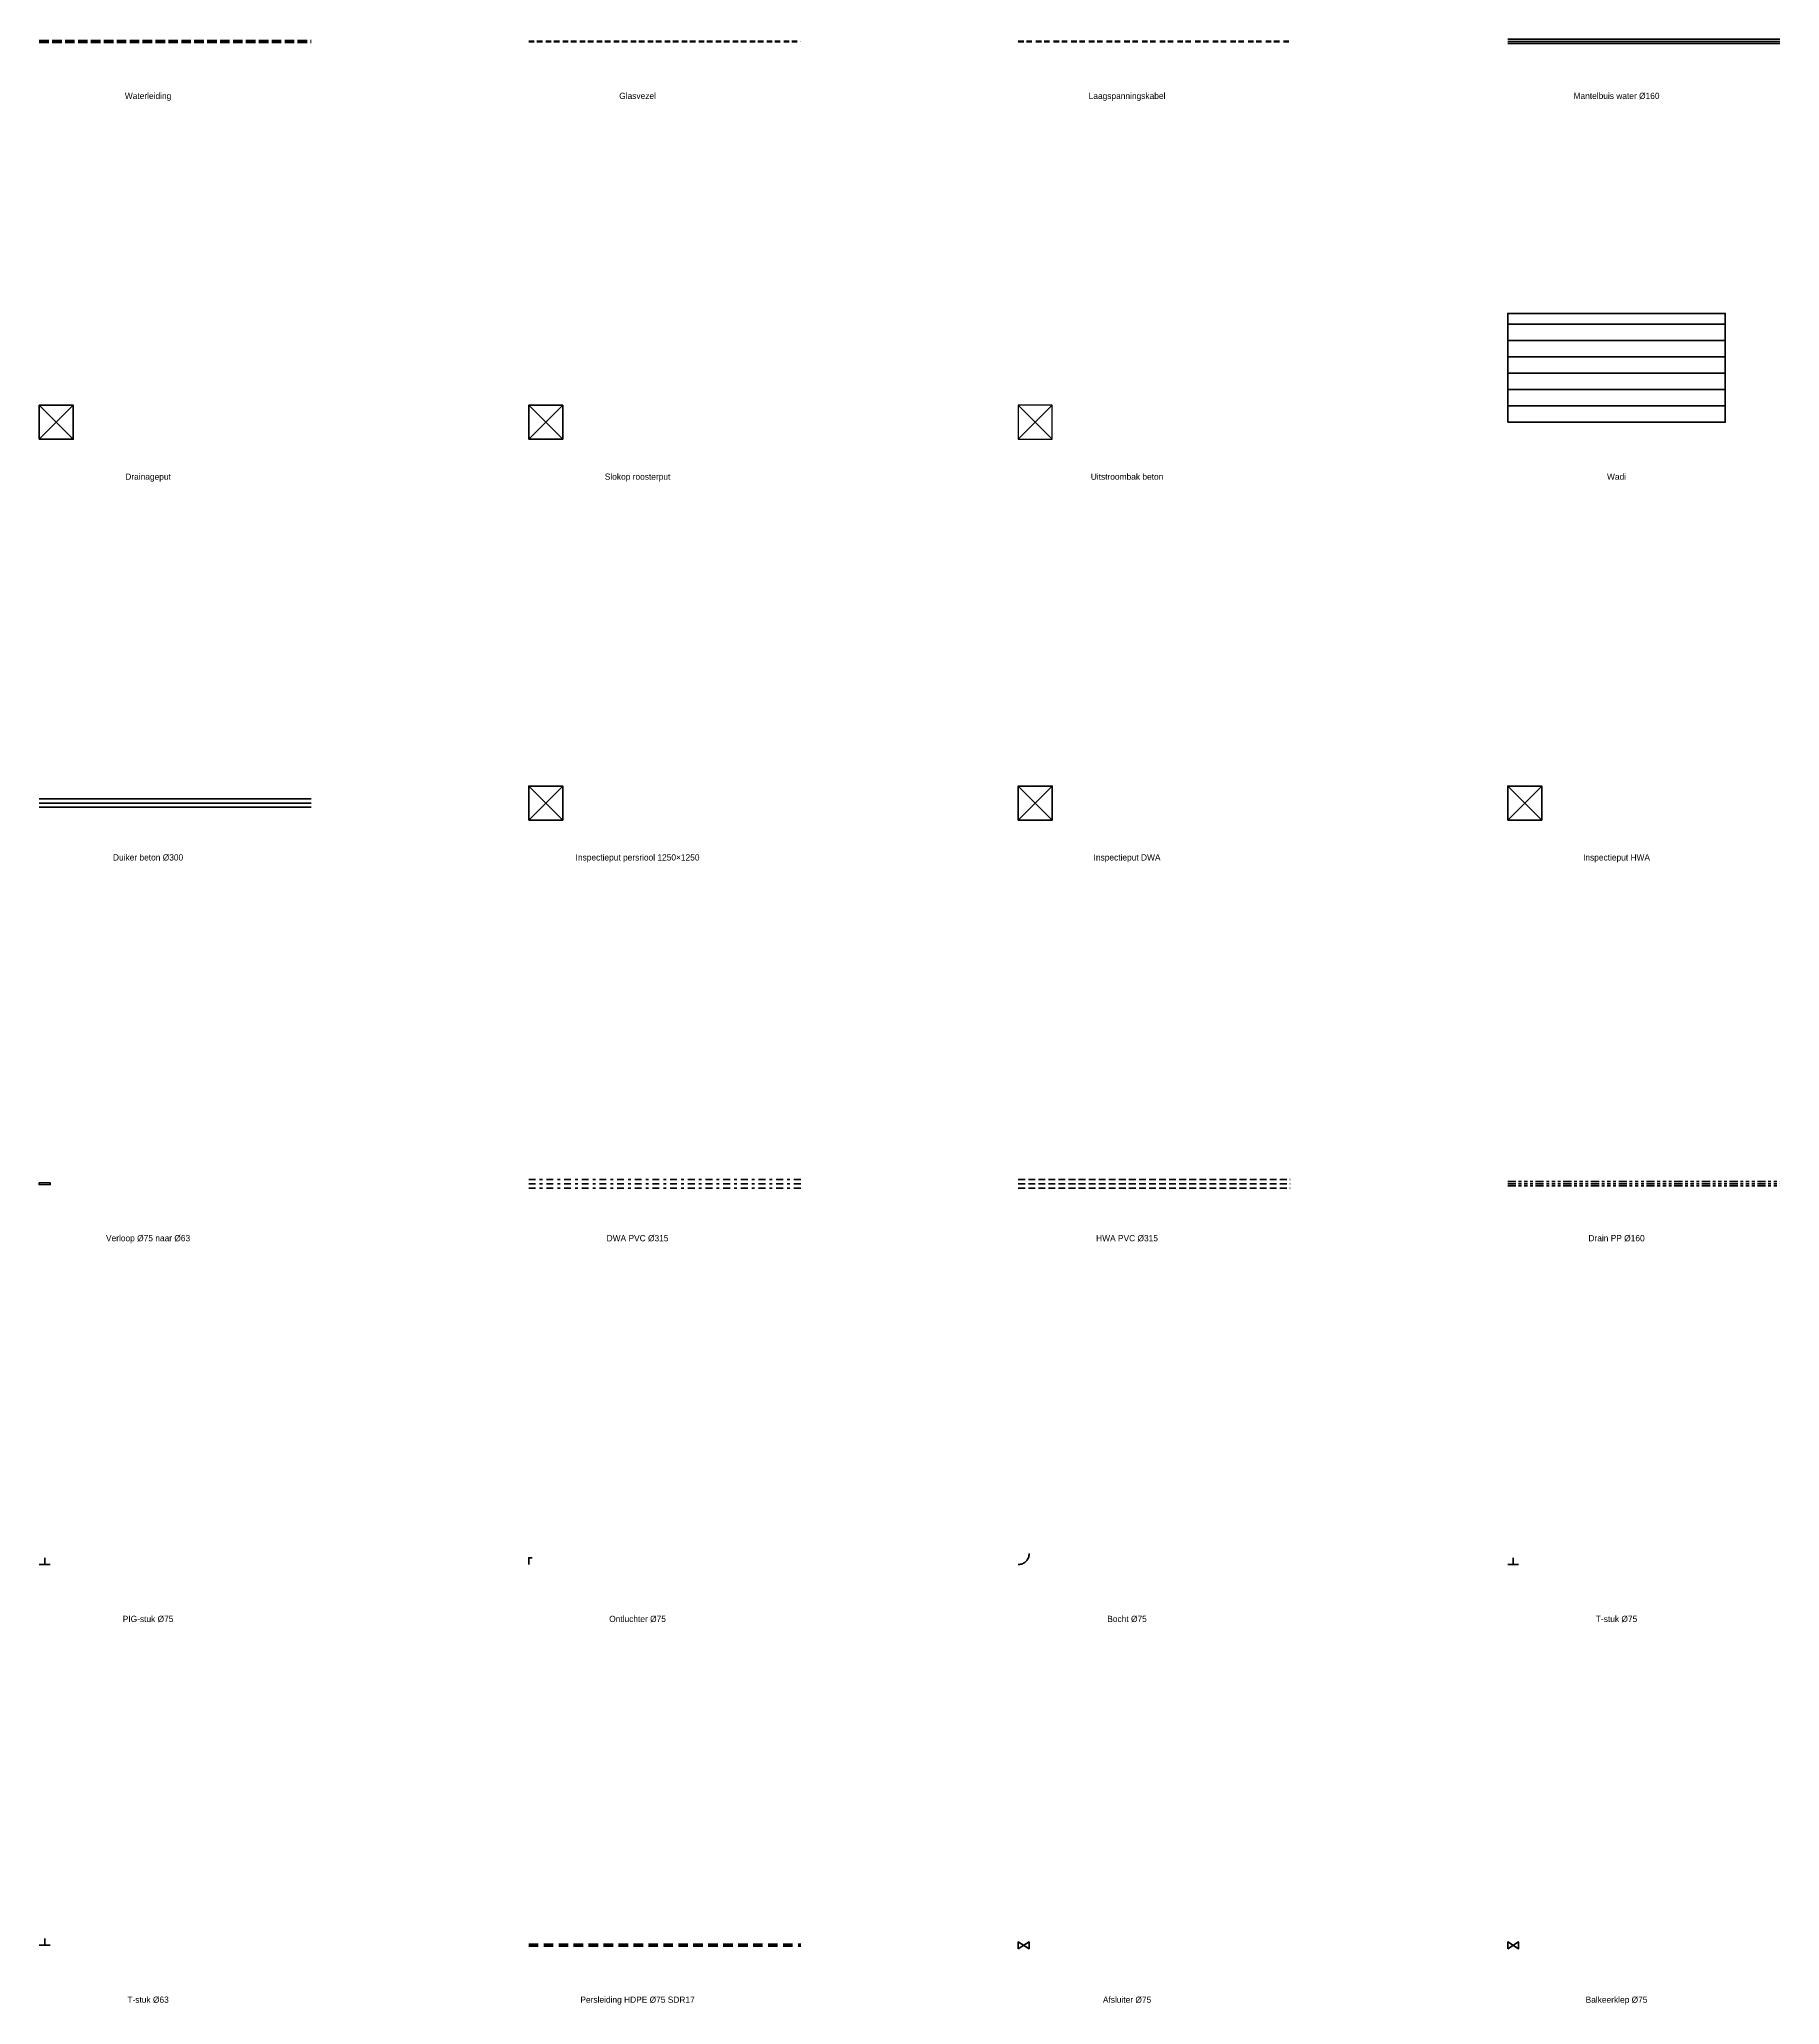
# Model space of a CAD drawing. Header units: metres. Extents: x -2 to 64, y -2 to 322.
# Drawn here: x 0 to 64, y 81.8 to 154.1 of the extents above; entities that cross this region are included whole.
import ezdxf
from ezdxf.enums import TextEntityAlignment as Align

# ---------------------------------------------------------------- set-up
doc = ezdxf.new("R2010")
doc.units = ezdxf.units.M
doc.header["$MEASUREMENT"] = 0
for name, pattern in [('KL-GLASVEZEL-SO', [12.5, 4, -2, 4, -2.5]), ('KL-LS-SO', [13, 4, -2, 4, -3]), ('KL-WATER-SO', [9.5, 7, -2.5]), ('RI-DRAINAGE-SO', [19.2, 6, -1.8, 1.8, -1.8, 2.4, -1.8, 1.8, -1.8]), ('RI-DWA-SO', [11, 5, -3, 0, -3]), ('RI-HWA-SO', [7.4, 5, -2.4]), ('RI-PERS-SO', [22, 7, -4, 7, -4])]:
    doc.linetypes.add(name, pattern=pattern)
doc.layers.add('N-XX-AL-TEKENBLAD_VERKLARING-T', color=7, linetype='Continuous')
for name, color, linetype, lineweight in [('N-XX-KL-DATA_GLASVEZEL-G', 90, 'KL-GLASVEZEL-SO', 35), ('N-XX-KL-ET_LS-G', 190, 'KL-LS-SO', 35), ('N-XX-KL-WATER_MANTELBUIS-G', 170, 'CONTINUOUS', 35), ('N-XX-KL-WATER_TRANSPORTLEIDING-G', 170, 'KL-WATER-SO', 35), ('N-XX-KW-KUNSTWERK_DUIKER-G', 170, 'CONTINUOUS', 35), ('N-XX-RI-DRAINAGE_DRAIN-G', 90, 'RI-DRAINAGE-SO', 35), ('N-XX-RI-DRAINAGE_PUT-S', 90, 'CONTINUOUS', 35), ('N-XX-RI-DRAINAGE_UITLAATCONSTRUCTIE-S', 90, 'CONTINUOUS', 25), ('N-XX-RI-DWA_RIOOLLEIDING-G', 20, 'RI-DWA-SO', 35), ('N-XX-RI-DWA_RIOOLPUT_INSPECTIEPUT-S', 20, 'CONTINUOUS', 35), ('N-XX-RI-HWA_RIOOLLEIDING-G', 150, 'RI-HWA-SO', 35), ('N-XX-RI-HWA_RIOOLPUT-S', 150, 'CONTINUOUS', 35), ('N-XX-RI-HWA_RIOOLPUT_INSPECTIEPUT-S', 150, 'CONTINUOUS', 35), ('N-XX-RI-ITR_RESERVOIR_INFILTRATIERESERVOIR_WADI-G', 50, 'CONTINUOUS', 35), ('N-XX-RI-PERSLEIDING-G', 210, 'RI-PERS-SO', 35), ('N-XX-RI-PERSLEIDING_HULPSTUK-S', 210, 'CONTINUOUS', 35), ('N-XX-RI-PERSLEIDING_RIOOLPUT-S', 210, 'CONTINUOUS', 35)]:
    doc.layers.add(name, color=color, linetype=linetype, lineweight=lineweight)

msp = doc.modelspace()

# ---------------------------------------------------------------- hatches: boundary and pattern name
at = {"layer": 'N-XX-RI-ITR_RESERVOIR_INFILTRATIERESERVOIR_WADI-G', "ltscale": 0.05}
h = msp.add_hatch(dxfattribs=at)
h.set_pattern_fill('ARI-OI_SCHEMATISCH', color=256, style=0, pattern_type=0)
h.set_pattern_definition([(0, (54, 140), (-0, 0.6), [])])
h.paths.add_polyline_path([(54, 140), (62, 140), (62, 144), (54, 144)])

# ---------------------------------------------------------------- linework, layer by layer
at = {"layer": 'N-XX-KL-DATA_GLASVEZEL-G', "ltscale": 0.05}
for points in [[(18, 154.01), (28, 154.01)], [(18, 154), (28, 154)], [(18, 153.99), (28, 153.99)]]:
    msp.add_lwpolyline(points, dxfattribs=at)
at = {"layer": 'N-XX-KL-ET_LS-G', "ltscale": 0.05}
for points in [[(36, 154.01), (46, 154.01)], [(36, 154), (46, 154)], [(36, 153.99), (46, 153.99)]]:
    msp.add_lwpolyline(points, dxfattribs=at)
at = {"layer": 'N-XX-KL-WATER_MANTELBUIS-G', "ltscale": 0.05}
for points in [[(54, 154.08), (64, 154.08)], [(54, 154), (64, 154)], [(54, 153.92), (64, 153.92)]]:
    msp.add_lwpolyline(points, dxfattribs=at)
at = {"layer": 'N-XX-KL-WATER_TRANSPORTLEIDING-G', "ltscale": 0.05}
for points in [[(0, 154.037), (10, 154.037)], [(0, 154), (10, 154)], [(0, 153.963), (10, 153.963)]]:
    msp.add_lwpolyline(points, dxfattribs=at)
at = {"layer": 'N-XX-KW-KUNSTWERK_DUIKER-G', "ltscale": 0.05}
for points in [[(0, 126.15), (10, 126.15)], [(0, 126), (10, 126)], [(0, 125.85), (10, 125.85)]]:
    msp.add_lwpolyline(points, dxfattribs=at)
at = {"layer": 'N-XX-RI-DRAINAGE_DRAIN-G', "ltscale": 0.05}
for points in [[(54, 112.08), (64, 112.08)], [(54, 112), (64, 112)], [(54, 111.92), (64, 111.92)]]:
    msp.add_lwpolyline(points, dxfattribs=at)
at = {"layer": 'N-XX-RI-DRAINAGE_PUT-S', "ltscale": 0.05}
msp.add_lwpolyline([(0, 139.375), (1.25, 139.375), (1.25, 140.625), (0, 140.625)], close=True, dxfattribs=at)
for points in [[(0, 139.375), (1.25, 140.625)], [(0, 140.625), (1.25, 139.375)]]:
    msp.add_lwpolyline(points, dxfattribs=at)
at = {"layer": 'N-XX-RI-DRAINAGE_UITLAATCONSTRUCTIE-S', "ltscale": 0.05}
msp.add_lwpolyline([(36, 139.375), (37.25, 139.375), (37.25, 140.625), (36, 140.625)], close=True, dxfattribs=at)
for points in [[(36, 139.375), (37.25, 140.625)], [(36, 140.625), (37.25, 139.375)]]:
    msp.add_lwpolyline(points, dxfattribs=at)
at = {"layer": 'N-XX-RI-DWA_RIOOLLEIDING-G', "ltscale": 0.05}
for points in [[(18, 112.157), (28, 112.157)], [(18, 112), (28, 112)], [(18, 111.843), (28, 111.843)]]:
    msp.add_lwpolyline(points, dxfattribs=at)
at = {"layer": 'N-XX-RI-DWA_RIOOLPUT_INSPECTIEPUT-S', "ltscale": 0.05}
msp.add_lwpolyline([(36, 125.375), (37.25, 125.375), (37.25, 126.625), (36, 126.625)], close=True, dxfattribs=at)
for points in [[(36, 125.375), (37.25, 126.625)], [(36, 126.625), (37.25, 125.375)]]:
    msp.add_lwpolyline(points, dxfattribs=at)
at = {"layer": 'N-XX-RI-HWA_RIOOLLEIDING-G', "ltscale": 0.05}
for points in [[(36, 112.157), (46, 112.157)], [(36, 112), (46, 112)], [(36, 111.843), (46, 111.843)]]:
    msp.add_lwpolyline(points, dxfattribs=at)
at = {"layer": 'N-XX-RI-HWA_RIOOLPUT-S', "ltscale": 0.05}
msp.add_lwpolyline([(18, 139.375), (19.25, 139.375), (19.25, 140.625), (18, 140.625)], close=True, dxfattribs=at)
for points in [[(18, 139.375), (19.25, 140.625)], [(18, 140.625), (19.25, 139.375)]]:
    msp.add_lwpolyline(points, dxfattribs=at)
at = {"layer": 'N-XX-RI-HWA_RIOOLPUT_INSPECTIEPUT-S', "ltscale": 0.05}
msp.add_lwpolyline([(54, 125.375), (55.25, 125.375), (55.25, 126.625), (54, 126.625)], close=True, dxfattribs=at)
for points in [[(54, 125.375), (55.25, 126.625)], [(54, 126.625), (55.25, 125.375)]]:
    msp.add_lwpolyline(points, dxfattribs=at)
at = {"layer": 'N-XX-RI-ITR_RESERVOIR_INFILTRATIERESERVOIR_WADI-G', "ltscale": 0.05}
msp.add_lwpolyline([(54, 140), (62, 140), (62, 144), (54, 144)], close=True, dxfattribs=at)
at = {"layer": 'N-XX-RI-PERSLEIDING-G', "ltscale": 0.05}
for points in [[(18, 84.037), (28, 84.037)], [(18, 84), (28, 84)], [(18, 83.963), (28, 83.963)]]:
    msp.add_lwpolyline(points, dxfattribs=at)
at = {"layer": 'N-XX-RI-PERSLEIDING_HULPSTUK-S', "ltscale": 0.05}
msp.add_lwpolyline([(0, 111.963), (0.4, 111.969), (0.4, 112.031), (0, 112.037)], close=True, dxfattribs=at)
for points in [[(36, 98), (36.039, 98.002), (36.078, 98.008), (36.116, 98.017), (36.153, 98.03), (36.189, 98.047), (36.222, 98.067), (36.254, 98.091), (36.283, 98.117), (36.309, 98.146), (36.333, 98.178), (36.353, 98.211), (36.37, 98.247), (36.383, 98.284), (36.392, 98.322), (36.398, 98.361), (36.4, 98.4)], [(0, 98), (0.4, 98)], [(0.2, 98), (0.2, 98.25)], [(18, 98), (18, 98.25), (18.125, 98.25)], [(54, 98), (54.4, 98)], [(54.2, 98), (54.2, 98.25)], [(0, 84), (0.4, 84)], [(0.2, 84), (0.2, 84.25)], [(36, 83.875), (36.4, 84.125), (36.4, 83.875), (36, 84.125), (36, 83.875)], [(54, 83.875), (54.4, 84.125), (54.4, 83.875), (54, 84.125), (54, 83.875)]]:
    msp.add_lwpolyline(points, dxfattribs=at)
at = {"layer": 'N-XX-RI-PERSLEIDING_RIOOLPUT-S', "ltscale": 0.05}
msp.add_lwpolyline([(18, 125.375), (19.25, 125.375), (19.25, 126.625), (18, 126.625)], close=True, dxfattribs=at)
for points in [[(18, 125.375), (19.25, 126.625)], [(18, 126.625), (19.25, 125.375)]]:
    msp.add_lwpolyline(points, dxfattribs=at)

# ---------------------------------------------------------------- texts
at = {"layer": 'N-XX-AL-TEKENBLAD_VERKLARING-T'}
for s, p in [('Waterleiding', (4, 152)), ('Glasvezel', (22, 152)), ('Laagspanningskabel', (40, 152)), ('Mantelbuis water Ø160', (58, 152)), ('Drainageput', (4, 138)), ('Slokop roosterput', (22, 138)), ('Uitstroombak beton', (40, 138)), ('Wadi', (58, 138)), ('Duiker beton Ø300', (4, 124)), ('Inspectieput persriool 1250×1250', (22, 124)), ('Inspectieput DWA', (40, 124)), ('Inspectieput HWA', (58, 124)), ('Verloop Ø75 naar Ø63', (4, 110)), ('DWA PVC Ø315', (22, 110)), ('HWA PVC Ø315', (40, 110)), ('Drain PP Ø160', (58, 110)), ('PIG-stuk Ø75', (4, 96)), ('Ontluchter Ø75', (22, 96)), ('Bocht Ø75', (40, 96)), ('T-stuk Ø75', (58, 96)), ('T-stuk Ø63', (4, 82)), ('Persleiding HDPE Ø75 SDR17', (22, 82)), ('Afsluiter Ø75', (40, 82)), ('Balkeerklep Ø75', (58, 82))]:
    msp.add_text(s, height=0.23, dxfattribs=at).set_placement(p, align=Align.MIDDLE_CENTER)

doc.saveas('drawing.dxf')
